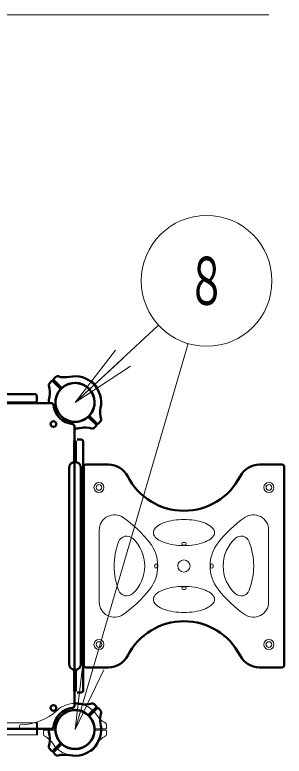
# Model space of a CAD drawing. Units: millimetres on the paper. Extents: x -385 to 0, y -594 to 267.
# Drawn here: x -285.47 to -273.11, y 163.35 to 197.34 of the extents above; entities that cross this region are included whole.
import ezdxf
from ezdxf.enums import TextEntityAlignment as Align

# ---------------------------------------------------------------- set-up
doc = ezdxf.new("R2010")
doc.units = ezdxf.units.MM
doc.layers.add('LY_1', color=7, linetype='Continuous', lineweight=50)
doc.styles.add('ＭＳ ゴシック', font='')
doc.styles.get('ＭＳ ゴシック').set_extended_font_data('MS Gothic')

msp = doc.modelspace()

# ---------------------------------------------------------------- linework, layer by layer
at = {"layer": 'LY_1', "lineweight": 13}
for p, q in [((-273.821, 197.342), (-360.136, 197.342)), ((-273.828, 197.342), (-360.136, 197.342)), ((-282.709, 179.57), (-278.874, 183.11)), ((-282.709, 164.57), (-277.514, 182.266)), ((-282.709, 179.57), (-280.844, 181.972)), ((-282.709, 179.57), (-280.505, 181.605)), ((-280.165, 181.237), (-282.709, 179.57)), ((-281.596, 173.717), (-281.596, 170.423)), ((-273.823, 173.717), (-273.823, 170.423)), ((-277.749, 173.143), (-277.669, 173.143)), ((-277.669, 173.023), (-277.749, 173.023)), ((-279.049, 172.03), (-279.049, 172.11)), ((-278.929, 172.11), (-278.929, 172.03)), ((-276.489, 172.03), (-276.489, 172.11)), ((-276.369, 172.11), (-276.369, 172.03)), ((-277.749, 171.117), (-277.669, 171.117)), ((-277.669, 170.997), (-277.749, 170.997)), ((-282.709, 164.57), (-282.344, 167.589)), ((-282.709, 164.57), (-281.864, 167.449)), ((-281.384, 167.308), (-282.709, 164.57)), ((-284.437, 164.872), (-295.981, 164.872)), ((-284.483, 164.328), (-284.483, 164.872)), ((-284.437, 164.328), (-284.437, 164.872)), ((-285.258, 164.642), (-285.253, 164.747)), ((-283.647, 164.6), (-285.218, 164.6)), ((-283.647, 164.54), (-284.118, 164.54)), ((-281.772, 164.6), (-281.301, 164.6)), ((-281.772, 164.54), (-281.301, 164.54)), ((-281.261, 164.641), (-281.266, 164.787)), ((-284.437, 164.328), (-295.981, 164.328)), ((-284.158, 164.499), (-284.153, 164.353)), ((-281.261, 164.499), (-281.266, 164.341)), ((-282.909, 163.387), (-282.909, 163.384)), ((-282.509, 163.387), (-282.509, 163.384))]:
    msp.add_line(p, q, dxfattribs=at)
at = {"layer": 'LY_1', "color": 140}
for p, q in [((-283.784, 180.544), (-283.891, 180.429)), ((-283.393, 180.212), (-283.726, 180.545)), ((-283.351, 180.254), (-283.684, 180.587)), ((-283.683, 180.645), (-283.568, 180.752)), ((-282.014, 180.548), (-282.012, 180.55)), ((-281.731, 180.265), (-281.729, 180.268)), ((-284.559, 179.95), (-295.859, 179.95)), ((-284.459, 179.85), (-284.459, 179.67)), ((-284.559, 179.57), (-295.859, 179.57)), ((-290.209, 179.54), (-283.801, 179.54)), ((-282.067, 178.886), (-281.734, 178.553)), ((-282.025, 178.928), (-281.692, 178.595)), ((-282.739, 172.07), (-282.739, 178.478)), ((-281.735, 178.495), (-281.842, 178.396)), ((-281.634, 178.596), (-281.535, 178.703)), ((-282.677, 177.81), (-282.741, 177.81)), ((-282.741, 177.81), (-282.741, 176.84)), ((-282.677, 177.81), (-282.677, 176.84)), ((-282.429, 177.87), (-282.609, 177.87)), ((-282.329, 172.07), (-282.329, 177.77)), ((-282.981, 176.57), (-282.981, 172.07)), ((-282.437, 176.57), (-282.437, 172.07)), ((-282.309, 167.52), (-282.309, 176.62)), ((-282.209, 176.72), (-281.177, 176.72)), ((-273.209, 176.72), (-274.241, 176.72)), ((-273.109, 167.52), (-273.109, 176.62)), ((-282.981, 167.57), (-282.981, 172.07)), ((-282.739, 172.07), (-282.739, 165.662)), ((-282.437, 167.57), (-282.437, 172.07)), ((-282.329, 172.07), (-282.329, 166.37)), ((-282.741, 166.33), (-282.741, 167.3)), ((-282.677, 166.33), (-282.677, 167.3)), ((-282.209, 167.42), (-281.177, 167.42)), ((-273.209, 167.42), (-274.241, 167.42)), ((-282.677, 166.33), (-282.741, 166.33)), ((-282.429, 166.27), (-282.609, 166.27)), ((-282.067, 165.254), (-281.734, 165.587)), ((-282.025, 165.212), (-281.692, 165.545)), ((-281.735, 165.645), (-281.842, 165.744)), ((-281.634, 165.544), (-281.535, 165.437)), ((-290.209, 164.6), (-283.801, 164.6)), ((-283.393, 163.928), (-283.726, 163.595)), ((-283.351, 163.886), (-283.684, 163.553)), ((-281.731, 163.875), (-281.729, 163.873)), ((-283.784, 163.596), (-283.891, 163.711)), ((-282.014, 163.592), (-282.012, 163.59)), ((-283.683, 163.495), (-283.568, 163.388))]:
    msp.add_line(p, q, dxfattribs=at)
at = {"layer": 'LY_1', "lineweight": 13}
for points in [[(-279.109, 173.603), (-279.104, 173.551), (-279.088, 173.499), (-279.061, 173.448), (-279.025, 173.398), (-278.978, 173.35), (-278.922, 173.303), (-278.856, 173.259), (-278.782, 173.218), (-278.699, 173.179), (-278.609, 173.144), (-278.512, 173.112), (-278.409, 173.084), (-278.301, 173.06), (-278.188, 173.04), (-278.071, 173.024), (-277.952, 173.013), (-277.831, 173.006), (-277.709, 173.003), (-277.587, 173.006), (-277.466, 173.013), (-277.347, 173.024), (-277.23, 173.04), (-277.117, 173.06), (-277.009, 173.084), (-276.906, 173.112), (-276.809, 173.144), (-276.719, 173.179), (-276.637, 173.218), (-276.562, 173.259), (-276.497, 173.303), (-276.44, 173.35), (-276.394, 173.398), (-276.357, 173.448), (-276.33, 173.499), (-276.314, 173.551), (-276.309, 173.603), (-276.314, 173.656), (-276.33, 173.708), (-276.357, 173.759), (-276.394, 173.809), (-276.44, 173.857), (-276.497, 173.903), (-276.562, 173.948), (-276.637, 173.989), (-276.719, 174.028), (-276.809, 174.063), (-276.906, 174.095), (-277.009, 174.123), (-277.117, 174.147), (-277.23, 174.167), (-277.347, 174.183), (-277.466, 174.194), (-277.587, 174.201), (-277.709, 174.203), (-277.831, 174.201), (-277.952, 174.194), (-278.071, 174.183), (-278.188, 174.167), (-278.301, 174.147), (-278.409, 174.123), (-278.512, 174.095), (-278.609, 174.063), (-278.699, 174.028), (-278.782, 173.989), (-278.856, 173.948), (-278.922, 173.903), (-278.978, 173.857), (-279.025, 173.809), (-279.061, 173.759), (-279.088, 173.708), (-279.104, 173.656)], [(-279.109, 170.537), (-279.104, 170.484), (-279.088, 170.433), (-279.061, 170.381), (-279.025, 170.331), (-278.978, 170.283), (-278.922, 170.237), (-278.856, 170.193), (-278.782, 170.151), (-278.699, 170.112), (-278.609, 170.077), (-278.512, 170.045), (-278.409, 170.017), (-278.301, 169.993), (-278.188, 169.973), (-278.071, 169.957), (-277.952, 169.946), (-277.831, 169.939), (-277.709, 169.937), (-277.587, 169.939), (-277.466, 169.946), (-277.347, 169.957), (-277.23, 169.973), (-277.117, 169.993), (-277.009, 170.017), (-276.906, 170.045), (-276.809, 170.077), (-276.719, 170.112), (-276.637, 170.151), (-276.562, 170.193), (-276.497, 170.237), (-276.44, 170.283), (-276.394, 170.331), (-276.357, 170.381), (-276.33, 170.433), (-276.314, 170.484), (-276.309, 170.537), (-276.314, 170.589), (-276.33, 170.641), (-276.357, 170.692), (-276.394, 170.742), (-276.44, 170.79), (-276.497, 170.837), (-276.562, 170.881), (-276.637, 170.922), (-276.719, 170.961), (-276.809, 170.996), (-276.906, 171.028), (-277.009, 171.056), (-277.117, 171.08), (-277.23, 171.101), (-277.347, 171.116), (-277.466, 171.128), (-277.587, 171.134), (-277.709, 171.137), (-277.831, 171.134), (-277.952, 171.128), (-278.071, 171.116), (-278.188, 171.101), (-278.301, 171.08), (-278.409, 171.056), (-278.512, 171.028), (-278.609, 170.996), (-278.699, 170.961), (-278.782, 170.922), (-278.856, 170.881), (-278.922, 170.837), (-278.978, 170.79), (-279.025, 170.742), (-279.061, 170.692), (-279.088, 170.641), (-279.104, 170.589)]]:
    msp.add_lwpolyline(points, close=True, dxfattribs=at)
for centre, radius in [((-276.669, 185.144), 3), ((-281.609, 175.67), 0.23), ((-281.609, 175.67), 0.13), ((-273.809, 175.67), 0.23), ((-273.809, 175.67), 0.13), ((-277.709, 172.07), 0.28), ((-281.609, 168.47), 0.23), ((-273.809, 168.47), 0.23), ((-281.609, 168.47), 0.13), ((-273.809, 168.47), 0.13)]:
    msp.add_circle(centre, radius, dxfattribs=at)
at = {"layer": 'LY_1', "color": 140}
for centre, radius in [((-282.709, 179.57), 0.891), ((-282.709, 179.57), 0.891), ((-283.699, 178.58), 0.13), ((-283.699, 165.56), 0.13), ((-282.709, 164.57), 0.891), ((-282.709, 164.57), 0.891)]:
    msp.add_circle(centre, radius, dxfattribs=at)
for centre, radius, start, end in [((-283.755, 180.517), 0.04, 45, 137), ((-283.656, 180.616), 0.04, 133, 225), ((-283.508, 180.671), 0.1, 72.4588, 133), ((-283.177, 181.72), 1, 252.4588, 282.2728), ((-282.709, 179.57), 1.2, 45, 102.2728), ((-281.997, 180.536), 0.02, 53.6269, 135), ((-282.709, 179.57), 1.22, 45, 53.6269), ((-283.81, 180.369), 0.1, 137, 197.5412), ((-284.859, 180.038), 1, 347.7272, 17.5412), ((-283.421, 180.183), 0.04, 319.2707, 45), ((-283.322, 180.282), 0.04, 225, 310.7293), ((-282.709, 179.57), 0.9, 45, 130.7293), ((-282.709, 179.57), 0.9, 319.2707, 45), ((-282.709, 179.57), 1.2, 347.7272, 45), ((-282.709, 179.57), 1.22, 36.3731, 45), ((-281.743, 180.282), 0.02, 315, 36.3731), ((-284.559, 179.85), 0.1, 0, 90), ((-282.709, 179.57), 1.2, 167.7272, 181.4325), ((-282.709, 179.57), 0.9, 139.2707, 225), ((-284.559, 179.67), 0.1, 270, 0), ((-283.801, 179.44), 0.1, 6.7872, 90), ((-282.709, 179.57), 1, 186.7872, 263.2128), ((-280.559, 179.102), 1, 167.7272, 197.5412), ((-282.709, 179.57), 0.9, 225, 310.7293), ((-282.096, 178.858), 0.04, 45, 130.7293), ((-281.997, 178.957), 0.04, 139.2707, 225), ((-281.608, 178.771), 0.1, 317, 17.5412), ((-282.839, 178.478), 0.1, 0, 83.2128), ((-281.763, 178.525), 0.04, 313, 45), ((-281.664, 178.624), 0.04, 225, 317), ((-282.709, 179.57), 1.2, 268.5675, 282.2728), ((-282.241, 177.42), 1, 72.4588, 102.2728), ((-281.91, 178.469), 0.1, 252.4588, 313), ((-282.429, 177.77), 0.1, 0, 90), ((-282.709, 176.57), 0.272, 0, 180), ((-282.209, 176.62), 0.1, 90, 180), ((-281.177, 175.72), 1, 27.2117, 90), ((-274.241, 175.72), 1, 90, 152.7883), ((-273.209, 176.62), 0.1, 0, 90), ((-277.709, 177.503), 2.9, 207.2117, 332.7883), ((-277.709, 166.637), 2.9, 27.2117, 152.7883), ((-281.177, 168.42), 1, 270, 332.7883), ((-274.241, 168.42), 1, 207.2117, 270), ((-282.709, 167.57), 0.272, 180, 0), ((-282.209, 167.52), 0.1, 180, 270), ((-273.209, 167.52), 0.1, 270, 0), ((-282.429, 166.37), 0.1, 270, 0), ((-282.709, 164.57), 1, 96.7872, 173.2128), ((-282.839, 165.662), 0.1, 276.7872, 0), ((-282.709, 164.57), 1.2, 77.7272, 91.4325), ((-282.241, 166.72), 1, 257.7272, 287.5412), ((-281.91, 165.671), 0.1, 47, 107.5412), ((-281.763, 165.616), 0.04, 315, 47), ((-281.664, 165.517), 0.04, 43, 135), ((-282.709, 164.57), 0.9, 135, 220.7293), ((-282.709, 164.57), 0.9, 49.2707, 135), ((-282.096, 165.282), 0.04, 229.2707, 315), ((-281.997, 165.183), 0.04, 135, 220.7293), ((-280.559, 165.038), 1, 162.4588, 192.2728), ((-281.608, 165.369), 0.1, 342.4588, 43), ((-282.709, 164.57), 0.9, 315, 40.7293), ((-282.709, 164.57), 1.2, 178.5675, 192.2728), ((-283.801, 164.7), 0.1, 270, 353.2128), ((-282.709, 164.57), 1.2, 315, 12.2728), ((-284.859, 164.102), 1, 342.4588, 12.2728), ((-283.421, 163.957), 0.04, 315, 40.7293), ((-283.322, 163.858), 0.04, 49.2707, 135), ((-282.709, 164.57), 0.9, 229.2707, 315), ((-282.709, 164.57), 1.22, 315, 323.6269), ((-281.743, 163.858), 0.02, 323.6269, 45), ((-283.81, 163.771), 0.1, 162.4588, 223), ((-283.755, 163.624), 0.04, 223, 315), ((-283.656, 163.525), 0.04, 135, 227), ((-282.709, 164.57), 1.2, 257.7272, 315), ((-281.997, 163.604), 0.02, 225, 306.3731), ((-282.709, 164.57), 1.22, 306.3731, 315), ((-283.508, 163.469), 0.1, 227, 287.5412), ((-283.177, 162.42), 1, 77.7272, 107.5412)]:
    msp.add_arc(centre, radius, start, end, dxfattribs=at)
at = {"layer": 'LY_1', "lineweight": 13}
for centre, radius, start, end in [((-280.896, 173.717), 0.7, 55.1553, 180), ((-274.523, 173.717), 0.7, 0, 124.8447), ((-283.695, 169.695), 5.6, 37.8346, 55.1553), ((-271.723, 169.695), 5.6, 124.8447, 142.1654), ((-280.333, 173.043), 0.4, 47.0818, 159.4705), ((-275.085, 173.043), 0.4, 20.5295, 132.9182), ((-277.735, 172.07), 3.174, 159.4705, 200.5295), ((-281.238, 172.07), 1.728, 312.9182, 47.0818), ((-280.638, 172.07), 1.728, 322.1654, 37.8346), ((-277.749, 173.083), 0.06, 90, 270), ((-277.669, 173.083), 0.06, 270, 90), ((-274.781, 172.07), 1.728, 142.1654, 217.8346), ((-274.181, 172.07), 1.728, 132.9182, 227.0818), ((-277.683, 172.07), 3.174, 339.4705, 20.5295), ((-278.989, 172.11), 0.06, 0, 180), ((-278.989, 172.03), 0.06, 180, 0), ((-276.429, 172.11), 0.06, 0, 180), ((-276.429, 172.03), 0.06, 180, 0), ((-283.695, 174.445), 5.6, 304.8447, 322.1654), ((-277.749, 171.057), 0.06, 90, 270), ((-277.669, 171.057), 0.06, 270, 90), ((-271.723, 174.445), 5.6, 217.8346, 235.1553), ((-280.333, 171.097), 0.4, 200.5295, 312.9182), ((-275.085, 171.097), 0.4, 227.0818, 339.4705), ((-280.896, 170.423), 0.7, 180, 304.8447), ((-274.523, 170.423), 0.7, 235.1553, 0), ((-282.709, 164.57), 1.2, 90, 132.2172), ((-282.709, 164.57), 1.2, 32.7272, 90), ((-285.263, 167.384), 2.6, 271.0842, 312.2172), ((-282.709, 164.57), 0.9, 90, 175.7293), ((-282.709, 164.57), 0.9, 4.2707, 90), ((-280.858, 165.759), 1, 212.7272, 242.5412), ((-281.366, 164.783), 0.1, 2, 62.5412), ((-281.366, 164.783), 0.1, 2, 62.5412), ((-285.218, 164.64), 0.04, 177, 270), ((-285.213, 164.745), 0.04, 91.0841, 177), ((-284.118, 164.5), 0.04, 90, 182), ((-283.647, 164.64), 0.04, 270, 355.7293), ((-283.647, 164.5), 0.04, 4.2707, 90), ((-281.772, 164.64), 0.04, 184.2707, 270), ((-281.772, 164.5), 0.04, 90, 175.7293), ((-281.301, 164.64), 0.04, 270, 2), ((-281.301, 164.5), 0.04, 358, 90), ((-284.053, 164.357), 0.1, 182, 242.5412), ((-284.56, 163.381), 1, 32.7272, 62.5412), ((-282.709, 164.57), 0.9, 184.2707, 270), ((-282.709, 164.57), 0.9, 270, 355.7293), ((-280.858, 163.381), 1, 117.4588, 147.2728), ((-281.366, 164.357), 0.1, 297.4588, 358), ((-282.709, 164.57), 1.2, 212.7272, 270), ((-282.709, 164.57), 1.2, 270, 327.2728), ((-282.889, 163.384), 0.02, 180, 261.3731), ((-282.709, 164.57), 1.22, 261.3731, 270), ((-282.709, 164.57), 1.22, 270, 278.6269), ((-282.529, 163.384), 0.02, 278.6269, 0)]:
    msp.add_arc(centre, radius, start, end, dxfattribs=at)

# ---------------------------------------------------------------- texts
at = {"layer": 'LY_1', "style": 'ＭＳ ゴシック', "width": 0.6}
msp.add_text('８', height=2.199, dxfattribs=at).set_placement((-276.669, 185.144), align=Align.MIDDLE_CENTER)

doc.saveas('drawing.dxf')
